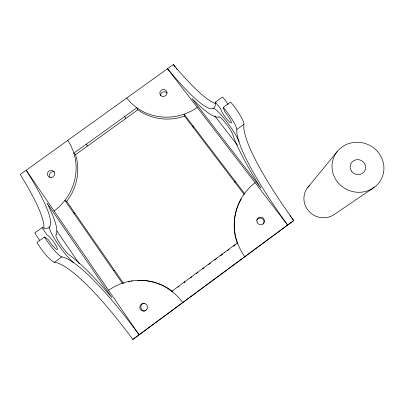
<?xml version="1.0" encoding="UTF-8"?>
<svg xmlns="http://www.w3.org/2000/svg" width="404" height="404" viewBox="0 0 404 404"><rect width="100%" height="100%" fill="white"/><g stroke="black" fill="none" stroke-linecap="round" stroke-linejoin="round"><path stroke-width="0.61" d="M224.776 252.616L224.781 252.187M228.033 104.621A8.888 1.571 54.2 0 1 227.866 103.732L222.564 96.945L215.453 102.096L215.241 105.727L214.09 107.929L212.075 108.772A131.79 19.645 56.1 0 1 167.519 68.715L287.587 224.988L286.85 225.735M235.007 182.421L235.128 181.184M66.675 201.354L64.872 200.354L122.316 283.249L123.503 283.32L66.675 201.354L69.665 197.167A51.823 48.98 -46.3 0 0 76.8 159.388L75.513 154.676L73.836 153.161L136.885 107.782L137.855 109.792L141.925 112.469A50.737 48.217 -17.1 0 0 179.699 117.579L184.532 116.089L244.299 194.632M307.732 187.491L337.067 151.717M255.081 182.674L249.94 187.138L245.42 192.223L241.592 197.849A55.409 53.934 31.4 0 0 235.88 237.693L237.981 244.359L240.93 250.738L244.683 256.727M54.171 211.045L59.353 206.641L63.953 201.636L67.902 196.117A52.414 49.495 -46.2 0 0 75.134 157.924L73.442 151.717L70.968 145.834L67.756 140.37M39.637 240.228L34.744 232.967L42.087 227.649L46.995 234.896A9.029 1.586 53.6 0 1 54.787 243.556A9.029 1.586 53.6 0 1 56.333 249.248A9.029 1.586 53.6 0 1 48.278 239.623L44.531 236.996L36.961 242.486A18.074 3.439 53.6 0 0 54.469 262.246A145.94 28.32 56.5 0 1 132.835 339.461L293.693 220.473A143.183 25.785 51.6 0 1 243.94 124.316A17.776 3.136 54.2 0 0 230.598 102.066L223.271 107.378L224.68 111.615A8.893 1.444 54.2 0 1 231.315 122.038A8.893 1.444 54.2 0 1 226.573 118.776A8.893 1.444 54.2 0 1 220.741 108.903L215.453 102.096M237.491 242.804L171.74 291.329L172.362 291.304L168.029 288.234A56.105 54.106 -86.1 0 0 137.724 280.477M177.942 287.183L178.957 286.436M184.027 282.694L185.042 281.941L184.578 281.856M190.072 278.23L192.082 276.745M196.107 273.776L198.117 272.291M202.646 268.953L204.156 267.837M208.681 264.494L210.691 263.009M214.716 260.04L216.726 258.555M220.751 255.586L222.761 254.101M227.285 250.763L229.3 249.278M233.32 246.314L235.33 244.829M54.469 262.246L61.878 256.858L65.973 258.171L70.756 260.742L76.124 264.469A145.809 26.169 56.3 0 1 139.107 334.825L26.164 170.241A133.941 21.553 51.5 0 1 50.045 226.174L48.46 227.947L45.819 228.472L42.087 227.649M287.587 224.988A143.268 23.78 51.8 0 1 240.021 144.895L238.022 138.819L236.911 133.663L236.769 129.532L243.94 124.316M215.792 103.611A131.719 21.306 56.3 0 1 173.331 64.539L20.2 174.523A134.052 23.316 51.3 0 1 43.925 228.103M75.513 154.676L137.855 109.792M374.266 187.304L334.83 214.095A19.225 18.498 25.7 0 1 308.802 211.171A19.225 18.498 25.7 0 1 309.353 185.704M108.509 290.239L114.448 286.577L120.776 283.719L127.391 281.704A56.787 54.747 -86 0 1 167.357 288.224L173.074 292.274L178.255 297.051L182.815 302.49M197.303 107.484L191.632 110.938L185.562 113.675L179.194 115.64A51.303 48.712 -17.1 0 1 140.996 110.489L135.643 106.959L130.835 102.798L126.649 98.071M132.835 339.461L292.885 221.276L293.693 220.473L289.85 215.494M113.378 270.357L114.665 270.574M73.361 212.605L75.073 213.469M86.138 144.304L87.678 145.92M214.756 115.928L237.426 145.268M173.331 64.539L175.255 67.029M176.407 68.523L177.179 69.518M244.526 193.531L184.078 114.13L184.532 116.089M56.848 230.881L79.224 263.686M124.69 116.559L125.801 118.473M237.34 243.344L235.744 238.289A54.757 53.313 31.7 0 1 238.123 205.479M193.016 125.866L193.37 127.699M223.271 107.378A17.786 2.894 54.2 0 1 236.769 129.532M61.878 256.858A18.059 3.176 53.6 0 1 44.531 236.996M256.737 220.241A3.803 3.732 28.9 0 1 262.13 218.539A3.803 3.732 28.9 0 1 263.221 224.084M160.555 95.566A3.585 3.429 -18.9 0 1 166.998 93.046M50.01 177.321A3.646 3.474 -45.5 0 1 54.53 171.922M145.91 310.661A3.878 3.772 -83 0 1 140.915 307.934A3.878 3.772 -83 0 1 144.238 303.182M213.07 108.353A22.291 3.404 54.1 0 1 226.073 120.831A22.291 3.404 54.1 0 1 239.032 141.89M73.467 262.62A23.952 3.924 53.8 0 1 57.767 243.829A23.952 3.924 53.8 0 1 49.263 227.053M128.523 281.795A56.105 54.106 -86.1 0 1 129.734 281.522M130.952 281.285A56.105 54.106 -86.1 0 1 132.179 281.073M238.36 204.914A54.757 53.313 31.7 0 1 241.395 198.899M56.393 234.472L55.762 235.33L55.883 236.057A13.393 2.197 53.8 0 0 67.943 253.773L71.362 256.449A158.944 28.644 56.3 0 1 107.015 291.91L111.807 297.586L46.98 203.035L49.359 207.777A145.9 23.553 51.5 0 1 56.393 234.472M219.018 116.902L217.958 117.226A143.536 21.462 56.2 0 1 195.581 102.061L191.895 98.354L260.878 188.062L256.969 181.856A156.151 26.018 51.8 0 1 233.997 137.966L232.28 133.295A11.802 1.803 54.1 0 0 225.993 123.543A11.802 1.803 54.1 0 0 219.69 117.029L219.018 116.902M146.586 309.732A3.924 3.813 -82.8 0 0 144.279 303.379A3.924 3.813 -82.8 0 0 140.072 308.646A3.924 3.813 -82.8 0 0 146.586 309.732M51.273 177.482A3.687 3.51 -45.4 0 0 54.01 171.751A3.687 3.51 -45.4 0 0 47.793 172.488A3.687 3.51 -45.4 0 0 51.273 177.482M161.948 96.177A3.626 3.464 -18.9 0 0 167.019 92.521A3.626 3.464 -18.9 0 0 161.322 90.193A3.626 3.464 -18.9 0 0 161.948 96.177M257.106 222.336A3.843 3.772 28.6 0 0 263.676 223.316A3.843 3.772 28.6 0 0 261.161 217.206A3.843 3.772 28.6 0 0 257.106 222.336M337.81 182.356A26.149 24.831 21.8 0 0 382.224 177.038A26.149 24.831 21.8 0 0 353.864 142.455A26.149 24.831 21.8 0 0 337.81 182.356M351.823 171.619A7.843 7.449 21.8 0 0 365.155 170.074A7.843 7.449 21.8 0 0 356.687 159.671A7.843 7.449 21.8 0 0 351.823 171.619"/></g></svg>
